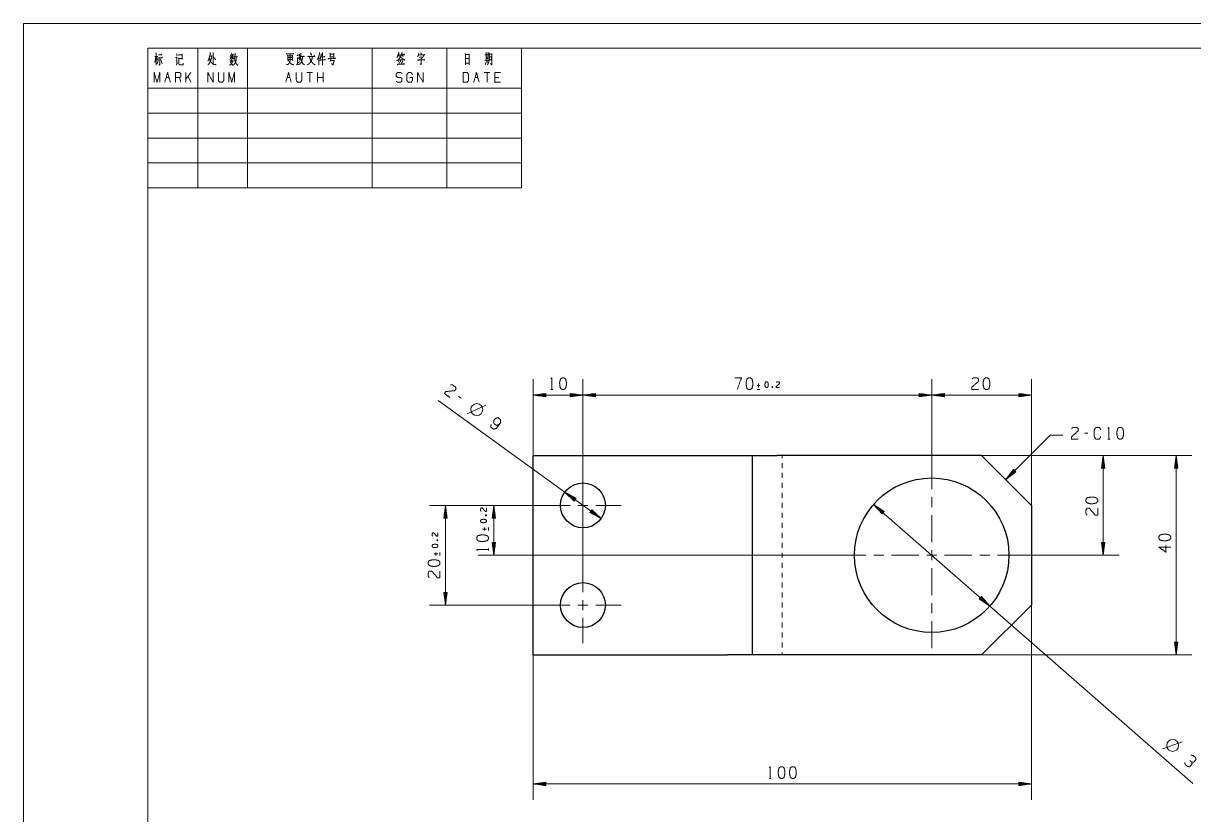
# Model space of a CAD drawing. Header units: millimetres. Extents: x 0 to 420, y 0 to 297.
# Drawn here: x 0 to 234.9, y 138.2 to 297 of the extents above; entities that cross this region are included whole.
import ezdxf

# ---------------------------------------------------------------- set-up
doc = ezdxf.new("R2010")
doc.units = ezdxf.units.MM
doc.layers.add('101', color=7, linetype='Continuous', true_color=0xffffff)

msp = doc.modelspace()

# ---------------------------------------------------------------- linework, layer by layer
at = {"layer": '101', "color": 133, "linetype": 'Continuous', "lineweight": 18}
for p, q in [((0, 297), (0, 0)), ((420, 297), (0, 297)), ((415, 292), (25, 292)), ((25, 292), (100, 292)), ((25, 292), (25, 5)), ((25, 292), (100, 292)), ((25, 292), (25, 264)), ((25, 292), (100, 292)), ((35, 292), (35, 264)), ((45, 292), (45, 264)), ((70, 292), (70, 264)), ((85, 292), (85, 264)), ((100, 292), (100, 264)), ((25, 284), (100, 284)), ((25, 279), (100, 279)), ((25, 274), (100, 274)), ((25, 269), (100, 269)), ((25, 264), (100, 264))]:
    msp.add_line(p, q, dxfattribs=at)
at = {"layer": '101', "color": 72, "linetype": 'Continuous', "lineweight": 18}
for p, q in [((26.57, 290.3), (26.35, 289.18)), ((26.36, 290.36), (26.98, 290.36)), ((26.69, 290.14), (26.91, 289.66)), ((27.11, 289.78), (26.88, 288.91)), ((27.56, 289.76), (27.87, 288.87)), ((30.65, 288.62), (30.93, 289.08)), ((30.74, 290.88), (30.87, 290.49)), ((31.13, 290.07), (31.22, 289.97)), ((37.42, 290.41), (37.77, 290.41)), ((41.4, 289.47), (42.16, 289.47)), ((41.69, 290.2), (41.43, 289.78)), ((41.53, 290.78), (41.66, 290.49)), ((41.88, 290.18), (42.11, 289.91)), ((42.14, 290.82), (41.95, 290.49)), ((53.1, 289.76), (53.98, 289.76)), ((53.11, 290.49), (53.99, 290.49)), ((53.11, 290.14), (53.98, 290.14)), ((54.01, 290.63), (54.01, 289.56)), ((55, 290.16), (55, 288.89)), ((55.02, 290.01), (55.35, 290.01)), ((55.4, 290.82), (55.37, 289.89)), ((59.27, 290.28), (59.27, 288.65)), ((61.56, 290.86), (62.32, 290.86)), ((61.56, 290.28), (62.32, 290.28)), ((61.73, 289.91), (61.56, 289.33)), ((61.6, 289.56), (62.33, 289.56)), ((62.33, 291.05), (62.33, 290.09)), ((75.31, 289.52), (75.48, 289.02)), ((75.35, 289.72), (76.07, 289.72)), ((75.6, 289.62), (75.76, 289.2)), ((76.13, 289.56), (75.92, 288.89)), ((76.04, 290.67), (76.21, 290.34)), ((92.92, 289.33), (92.65, 288.71)), ((92.86, 289.95), (93.25, 289.95)), ((93.18, 289.37), (93.28, 289.04)), ((93.22, 291.13), (93.33, 290.98)), ((93.75, 288.94), (94, 288.69)), ((32.63, 285.18), (32.63, 287.14)), ((33.59, 287.14), (32.63, 285.78)), ((58.02, 287.14), (56.9, 287.14)), ((57.46, 287.14), (57.46, 285.18)), ((59.02, 285.18), (59.02, 287.14)), ((60.14, 285.18), (60.14, 287.14)), ((93.6, 287.14), (92.49, 287.14)), ((93.05, 287.14), (93.05, 285.18)), ((28.66, 286.17), (29.22, 286.17)), ((31.62, 285.18), (31.34, 286.17)), ((33.59, 285.18), (33.04, 286.36)), ((52.94, 286.17), (53.49, 286.17)), ((60.14, 286.17), (59.02, 286.17)), ((90.65, 286.17), (91.2, 286.17)), ((95.45, 286.17), (94.61, 286.17)), ((105.83, 223.52), (106.25, 223.52)), ((147.84, 224.32), (147.28, 224.32)), ((147.28, 223.54), (147.84, 223.54)), ((147.56, 224.72), (147.56, 223.92)), ((150.27, 224.15), (150.35, 223.94)), ((87.86, 221.78), (87.31, 222.17)), ((89.08, 218.63), (92.84, 220.41)), ((213.67, 214.77), (213, 214.77)), ((217.67, 213.57), (218.1, 213.57)), ((92.72, 198.25), (92.93, 198.33)), ((92.15, 195.55), (92.95, 195.55)), ((92.55, 195.83), (92.55, 195.26)), ((93.33, 195.26), (93.33, 195.83)), ((82.98, 193.25), (83.19, 193.33)), ((82.41, 190.55), (83.21, 190.55)), ((82.81, 190.83), (82.81, 190.26)), ((83.59, 190.26), (83.59, 190.83)), ((93.35, 191.23), (93.35, 191.66)), ((228.68, 151.42), (232.59, 152.85)), ((149.69, 145.49), (150.11, 145.49))]:
    msp.add_line(p, q, dxfattribs=at)
at = {"layer": '101', "color": 22, "linetype": 'Continuous', "lineweight": 18}
for p, q in [((102.31, 210.29), (102.31, 225.6)), ((112.31, 207.97), (112.31, 225.6)), ((112.31, 187.97), (112.31, 225.6)), ((182.31, 208.97), (182.31, 225.6)), ((182.31, 208.97), (182.31, 225.6)), ((202.31, 200.29), (202.31, 225.6)), ((115.96, 197.66), (83.25, 221.31)), ((104.85, 222.76), (102.31, 222.43)), ((102.31, 222.43), (104.85, 222.09)), ((112.31, 222.43), (102.31, 222.43)), ((104.85, 222.45), (102.5, 222.45)), ((104.85, 222.4), (102.5, 222.4)), ((104.85, 222.5), (102.89, 222.5)), ((104.85, 222.35), (102.89, 222.35)), ((104.85, 222.55), (103.27, 222.55)), ((104.85, 222.3), (103.27, 222.3)), ((104.85, 222.6), (103.66, 222.6)), ((104.85, 222.25), (103.66, 222.25)), ((104.85, 222.65), (104.05, 222.65)), ((104.85, 222.2), (104.05, 222.2)), ((104.85, 222.7), (104.43, 222.7)), ((104.85, 222.15), (104.43, 222.15)), ((104.85, 222.76), (104.82, 222.76)), ((104.85, 222.76), (104.82, 222.76)), ((104.85, 222.1), (104.82, 222.1)), ((104.85, 222.1), (104.82, 222.1)), ((104.85, 222.09), (104.85, 222.76)), ((109.77, 222.76), (109.8, 222.76)), ((109.77, 222.76), (109.8, 222.76)), ((112.31, 222.43), (109.77, 222.76)), ((109.77, 222.76), (109.77, 222.09)), ((109.77, 222.7), (110.19, 222.7)), ((109.77, 222.65), (110.57, 222.65)), ((109.77, 222.6), (110.96, 222.6)), ((109.77, 222.55), (111.34, 222.55)), ((109.77, 222.5), (111.73, 222.5)), ((109.77, 222.45), (112.12, 222.45)), ((109.77, 222.09), (112.31, 222.43)), ((109.77, 222.4), (112.12, 222.4)), ((109.77, 222.35), (111.73, 222.35)), ((109.77, 222.3), (111.34, 222.3)), ((109.77, 222.25), (110.96, 222.25)), ((109.77, 222.2), (110.57, 222.2)), ((109.77, 222.15), (110.19, 222.15)), ((109.77, 222.1), (109.8, 222.1)), ((109.77, 222.1), (109.8, 222.1)), ((114.85, 222.76), (112.31, 222.43)), ((112.31, 222.43), (182.31, 222.43)), ((112.31, 222.43), (114.85, 222.09)), ((114.85, 222.45), (112.5, 222.45)), ((114.85, 222.4), (112.5, 222.4)), ((114.85, 222.5), (112.89, 222.5)), ((114.85, 222.35), (112.89, 222.35)), ((114.85, 222.55), (113.27, 222.55)), ((114.85, 222.3), (113.27, 222.3)), ((114.85, 222.6), (113.66, 222.6)), ((114.85, 222.25), (113.66, 222.25)), ((114.85, 222.65), (114.05, 222.65)), ((114.85, 222.2), (114.05, 222.2)), ((114.85, 222.7), (114.43, 222.7)), ((114.85, 222.15), (114.43, 222.15)), ((114.85, 222.76), (114.82, 222.76)), ((114.85, 222.76), (114.82, 222.76)), ((114.85, 222.1), (114.82, 222.1)), ((114.85, 222.1), (114.82, 222.1)), ((114.85, 222.09), (114.85, 222.76)), ((182.31, 222.43), (179.77, 222.76)), ((179.77, 222.76), (179.77, 222.09)), ((179.77, 222.76), (179.8, 222.76)), ((179.77, 222.76), (179.8, 222.76)), ((179.77, 222.7), (180.19, 222.7)), ((179.77, 222.65), (180.57, 222.65)), ((179.77, 222.6), (180.96, 222.6)), ((179.77, 222.55), (181.34, 222.55)), ((179.77, 222.5), (181.73, 222.5)), ((179.77, 222.45), (182.12, 222.45)), ((179.77, 222.09), (182.31, 222.43)), ((179.77, 222.4), (182.12, 222.4)), ((179.77, 222.35), (181.73, 222.35)), ((179.77, 222.3), (181.34, 222.3)), ((179.77, 222.25), (180.96, 222.25)), ((179.77, 222.2), (180.57, 222.2)), ((179.77, 222.15), (180.19, 222.15)), ((179.77, 222.1), (179.8, 222.1)), ((179.77, 222.1), (179.8, 222.1)), ((184.85, 222.76), (182.31, 222.43)), ((182.31, 222.43), (202.31, 222.43)), ((182.31, 222.43), (184.85, 222.09)), ((184.85, 222.45), (182.5, 222.45)), ((184.85, 222.4), (182.5, 222.4)), ((184.85, 222.5), (182.89, 222.5)), ((184.85, 222.35), (182.89, 222.35)), ((184.85, 222.55), (183.27, 222.55)), ((184.85, 222.3), (183.27, 222.3)), ((184.85, 222.6), (183.66, 222.6)), ((184.85, 222.25), (183.66, 222.25)), ((184.85, 222.65), (184.05, 222.65)), ((184.85, 222.2), (184.05, 222.2)), ((184.85, 222.7), (184.43, 222.7)), ((184.85, 222.15), (184.43, 222.15)), ((184.85, 222.76), (184.82, 222.76)), ((184.85, 222.76), (184.82, 222.76)), ((184.85, 222.1), (184.82, 222.1)), ((184.85, 222.1), (184.82, 222.1)), ((184.85, 222.09), (184.85, 222.76)), ((199.77, 222.76), (199.8, 222.76)), ((202.31, 222.43), (199.77, 222.76)), ((199.77, 222.76), (199.77, 222.09)), ((199.77, 222.76), (199.8, 222.76)), ((199.77, 222.7), (200.19, 222.7)), ((199.77, 222.65), (200.57, 222.65)), ((199.77, 222.6), (200.96, 222.6)), ((199.77, 222.55), (201.34, 222.55)), ((199.77, 222.5), (201.73, 222.5)), ((199.77, 222.45), (202.12, 222.45)), ((199.77, 222.09), (202.31, 222.43)), ((199.77, 222.4), (202.12, 222.4)), ((199.77, 222.35), (201.73, 222.35)), ((199.77, 222.3), (201.34, 222.3)), ((199.77, 222.25), (200.96, 222.25)), ((199.77, 222.2), (200.57, 222.2)), ((199.77, 222.15), (200.19, 222.15)), ((199.77, 222.1), (199.8, 222.1)), ((199.77, 222.1), (199.8, 222.1)), ((206.08, 214.38), (197.15, 205.45)), ((206.08, 214.38), (208.62, 214.38)), ((192.31, 210.29), (219.9, 210.29)), ((192.31, 210.29), (234.54, 210.29)), ((216.72, 210.29), (216.39, 207.75)), ((216.59, 207.75), (216.59, 209.33)), ((216.64, 207.75), (216.64, 209.71)), ((216.69, 207.75), (216.69, 210.1)), ((216.72, 210.29), (216.72, 190.29)), ((217.05, 207.75), (216.72, 210.29)), ((216.75, 207.75), (216.75, 210.1)), ((216.8, 207.75), (216.8, 209.71)), ((216.85, 207.75), (216.85, 209.33)), ((231.37, 210.29), (231.03, 207.75)), ((231.24, 207.75), (231.24, 209.33)), ((231.29, 207.75), (231.29, 209.71)), ((231.34, 207.75), (231.34, 210.1)), ((231.37, 210.29), (231.37, 170.29)), ((231.7, 207.75), (231.37, 210.29)), ((231.39, 207.75), (231.39, 210.1)), ((231.44, 207.75), (231.44, 209.71)), ((231.49, 207.75), (231.49, 209.33)), ((198.71, 207.49), (197.15, 205.45)), ((197.15, 205.45), (199.18, 207.01)), ((198.93, 207.27), (197.27, 205.61)), ((198.96, 207.23), (197.3, 205.57)), ((198.89, 207.3), (197.5, 205.92)), ((199, 207.19), (197.61, 205.81)), ((198.86, 207.34), (197.74, 206.22)), ((199.04, 207.16), (197.92, 206.05)), ((198.82, 207.37), (197.98, 206.53)), ((198.78, 207.41), (198.22, 206.84)), ((199.07, 207.12), (198.23, 206.28)), ((198.75, 207.45), (198.45, 207.15)), ((199.11, 207.09), (198.54, 206.52)), ((198.71, 207.48), (198.69, 207.46)), ((198.71, 207.48), (198.69, 207.46)), ((199.18, 207.01), (198.71, 207.49)), ((199.14, 207.05), (198.85, 206.76)), ((199.18, 207.02), (199.16, 206.99)), ((199.18, 207.02), (199.16, 206.99)), ((216.39, 207.75), (216.39, 207.79)), ((216.39, 207.75), (216.39, 207.79)), ((216.39, 207.75), (217.05, 207.75)), ((216.44, 207.75), (216.44, 208.17)), ((216.49, 207.75), (216.49, 208.56)), ((216.54, 207.75), (216.54, 208.94)), ((216.9, 207.75), (216.9, 208.94)), ((216.95, 207.75), (216.95, 208.56)), ((217, 207.75), (217, 208.17)), ((217.05, 207.75), (217.05, 207.79)), ((217.05, 207.75), (217.05, 207.79)), ((231.03, 207.75), (231.7, 207.75)), ((231.04, 207.75), (231.04, 207.79)), ((231.04, 207.75), (231.04, 207.79)), ((231.09, 207.75), (231.09, 208.17)), ((231.14, 207.75), (231.14, 208.56)), ((231.19, 207.75), (231.19, 208.94)), ((231.55, 207.75), (231.55, 208.94)), ((231.6, 207.75), (231.6, 208.56)), ((231.65, 207.75), (231.65, 208.17)), ((231.7, 207.75), (231.7, 207.79)), ((231.7, 207.75), (231.7, 207.79)), ((110.92, 201.71), (108.66, 202.93)), ((108.66, 202.93), (110.52, 201.17)), ((110.71, 201.42), (108.8, 202.8)), ((110.74, 201.46), (108.83, 202.84)), ((110.68, 201.38), (109.09, 202.53)), ((110.77, 201.5), (109.18, 202.65)), ((110.65, 201.34), (109.37, 202.26)), ((110.79, 201.54), (109.52, 202.47)), ((110.62, 201.3), (109.65, 201.99)), ((110.82, 201.59), (109.86, 202.28)), ((110.85, 201.63), (110.2, 202.1)), ((104.63, 200.29), (81.53, 200.29)), ((84.71, 200.29), (84.37, 197.75)), ((84.63, 197.75), (84.63, 199.71)), ((84.68, 197.75), (84.68, 200.1)), ((84.71, 200.29), (84.71, 180.29)), ((85.04, 197.75), (84.71, 200.29)), ((84.73, 197.75), (84.73, 200.1)), ((84.78, 197.75), (84.78, 199.71)), ((104.63, 200.29), (91.27, 200.29)), ((94.44, 200.29), (94.11, 197.75)), ((94.37, 197.75), (94.37, 199.71)), ((94.42, 197.75), (94.42, 200.1)), ((94.44, 200.29), (94.44, 190.29)), ((94.78, 197.75), (94.44, 200.29)), ((94.47, 197.75), (94.47, 200.1)), ((94.52, 197.75), (94.52, 199.71)), ((110.59, 201.26), (109.94, 201.73)), ((110.56, 201.22), (110.22, 201.46)), ((110.53, 201.17), (110.5, 201.19)), ((110.53, 201.17), (110.5, 201.19)), ((110.52, 201.17), (110.92, 201.71)), ((110.88, 201.67), (110.55, 201.91)), ((110.91, 201.71), (110.89, 201.73)), ((110.91, 201.71), (110.89, 201.73)), ((170.64, 200.49), (234.75, 144.46)), ((170.64, 200.49), (172.33, 198.57)), ((172.77, 199.07), (170.64, 200.49)), ((172.53, 198.8), (170.77, 200.35)), ((172.57, 198.84), (170.8, 200.39)), ((172.5, 198.76), (171.02, 200.06)), ((172.6, 198.88), (171.12, 200.17)), ((172.47, 198.73), (171.28, 199.76)), ((172.63, 198.92), (171.45, 199.95)), ((172.67, 198.96), (171.77, 199.74)), ((84.37, 197.75), (85.04, 197.75)), ((84.38, 197.75), (84.38, 197.79)), ((84.38, 197.75), (84.38, 197.79)), ((84.43, 197.75), (84.43, 198.17)), ((84.48, 197.75), (84.48, 198.56)), ((84.53, 197.75), (84.53, 198.94)), ((84.58, 197.75), (84.58, 199.33)), ((84.83, 197.75), (84.83, 199.33)), ((84.88, 197.75), (84.88, 198.94)), ((84.93, 197.75), (84.93, 198.56)), ((84.98, 197.75), (84.98, 198.17)), ((85.04, 197.75), (85.04, 197.79)), ((85.04, 197.75), (85.04, 197.79)), ((94.11, 197.75), (94.11, 197.79)), ((94.11, 197.75), (94.11, 197.79)), ((94.11, 197.75), (94.78, 197.75)), ((94.16, 197.75), (94.16, 198.17)), ((94.22, 197.75), (94.22, 198.56)), ((94.27, 197.75), (94.27, 198.94)), ((94.32, 197.75), (94.32, 199.33)), ((94.57, 197.75), (94.57, 199.33)), ((94.62, 197.75), (94.62, 198.94)), ((94.67, 197.75), (94.67, 198.56)), ((94.72, 197.75), (94.72, 198.17)), ((94.77, 197.75), (94.77, 197.79)), ((94.77, 197.75), (94.77, 197.79)), ((114.09, 199.42), (113.7, 198.87)), ((113.7, 198.88), (113.73, 198.86)), ((113.7, 198.88), (113.73, 198.86)), ((113.7, 198.87), (115.96, 197.66)), ((113.73, 198.92), (114.07, 198.67)), ((113.76, 198.96), (114.41, 198.49)), ((113.79, 199), (114.76, 198.3)), ((113.82, 199.04), (115.1, 198.12)), ((113.85, 199.08), (115.44, 197.93)), ((113.88, 199.12), (115.78, 197.75)), ((113.91, 199.17), (115.81, 197.79)), ((113.94, 199.21), (115.53, 198.06)), ((113.97, 199.25), (115.25, 198.32)), ((114, 199.29), (114.97, 198.59)), ((114.03, 199.33), (114.68, 198.86)), ((114.06, 199.37), (114.4, 199.13)), ((115.96, 197.66), (114.09, 199.42)), ((114.09, 199.41), (114.12, 199.39)), ((114.09, 199.41), (114.12, 199.39)), ((172.43, 198.69), (171.54, 199.47)), ((172.4, 198.65), (171.8, 199.18)), ((172.37, 198.61), (172.05, 198.89)), ((172.7, 198.99), (172.1, 199.52)), ((172.33, 198.57), (172.31, 198.59)), ((172.33, 198.57), (172.31, 198.59)), ((172.33, 198.57), (172.77, 199.07)), ((172.73, 199.03), (172.42, 199.31)), ((172.77, 199.07), (172.74, 199.09)), ((172.77, 199.07), (172.74, 199.09)), ((94.78, 192.83), (94.11, 192.83)), ((94.11, 192.83), (94.11, 192.8)), ((94.11, 192.83), (94.44, 190.29)), ((94.11, 192.83), (94.11, 192.8)), ((94.16, 192.83), (94.16, 192.42)), ((94.22, 192.83), (94.22, 192.03)), ((94.27, 192.83), (94.27, 191.64)), ((94.32, 192.83), (94.32, 191.26)), ((94.37, 192.83), (94.37, 190.87)), ((94.42, 192.83), (94.42, 190.49)), ((94.44, 190.29), (94.78, 192.83)), ((94.47, 192.83), (94.47, 190.49)), ((94.52, 192.83), (94.52, 190.87)), ((94.57, 192.83), (94.57, 191.26)), ((94.62, 192.83), (94.62, 191.64)), ((94.67, 192.83), (94.67, 192.03)), ((94.72, 192.83), (94.72, 192.42)), ((94.77, 192.83), (94.77, 192.8)), ((94.77, 192.83), (94.77, 192.8)), ((216.39, 192.83), (216.39, 192.8)), ((216.39, 192.83), (216.39, 192.8)), ((217.05, 192.83), (216.39, 192.83)), ((216.39, 192.83), (216.72, 190.29)), ((216.44, 192.83), (216.44, 192.42)), ((216.49, 192.83), (216.49, 192.03)), ((216.54, 192.83), (216.54, 191.64)), ((216.59, 192.83), (216.59, 191.26)), ((216.64, 192.83), (216.64, 190.87)), ((216.69, 192.83), (216.69, 190.49)), ((216.72, 190.29), (217.05, 192.83)), ((216.75, 192.83), (216.75, 190.49)), ((216.8, 192.83), (216.8, 190.87)), ((216.85, 192.83), (216.85, 191.26)), ((216.9, 192.83), (216.9, 191.64)), ((216.95, 192.83), (216.95, 192.03)), ((217, 192.83), (217, 192.42)), ((217.05, 192.83), (217.05, 192.8)), ((217.05, 192.83), (217.05, 192.8)), ((163.63, 190.29), (91.27, 190.29)), ((200.98, 190.29), (219.9, 190.29)), ((84.37, 182.83), (84.71, 180.29)), ((85.04, 182.83), (84.37, 182.83)), ((84.38, 182.83), (84.38, 182.8)), ((84.38, 182.83), (84.38, 182.8)), ((84.43, 182.83), (84.43, 182.42)), ((84.48, 182.83), (84.48, 182.03)), ((84.53, 182.83), (84.53, 181.64)), ((84.58, 182.83), (84.58, 181.26)), ((84.63, 182.83), (84.63, 180.87)), ((84.68, 182.83), (84.68, 180.49)), ((84.71, 180.29), (85.04, 182.83)), ((84.73, 182.83), (84.73, 180.49)), ((84.78, 182.83), (84.78, 180.87)), ((84.83, 182.83), (84.83, 181.26)), ((84.88, 182.83), (84.88, 181.64)), ((84.93, 182.83), (84.93, 182.03)), ((84.98, 182.83), (84.98, 182.42)), ((85.04, 182.83), (85.04, 182.8)), ((85.04, 182.83), (85.04, 182.8)), ((192.29, 182.02), (191.85, 181.51)), ((191.85, 181.52), (191.87, 181.49)), ((191.85, 181.52), (191.87, 181.49)), ((191.85, 181.51), (193.98, 180.09)), ((191.88, 181.55), (192.2, 181.28)), ((191.92, 181.59), (192.52, 181.06)), ((191.95, 181.63), (192.85, 180.85)), ((191.98, 181.67), (193.17, 180.63)), ((192.02, 181.71), (193.49, 180.42)), ((192.05, 181.75), (193.82, 180.2)), ((192.08, 181.78), (193.85, 180.24)), ((192.12, 181.82), (193.59, 180.53)), ((192.15, 181.86), (193.34, 180.82)), ((192.18, 181.9), (193.08, 181.12)), ((192.22, 181.94), (192.82, 181.41)), ((192.25, 181.97), (192.57, 181.7)), ((192.28, 182.01), (192.31, 181.99)), ((192.28, 182.01), (192.31, 181.99)), ((193.98, 180.09), (192.29, 182.02)), ((104.63, 180.29), (81.53, 180.29)), ((202.31, 180.29), (202.31, 141.22)), ((231.7, 172.83), (231.03, 172.83)), ((231.03, 172.83), (231.37, 170.29)), ((231.04, 172.83), (231.04, 172.8)), ((231.04, 172.83), (231.04, 172.8)), ((231.09, 172.83), (231.09, 172.42)), ((231.14, 172.83), (231.14, 172.03)), ((231.19, 172.83), (231.19, 171.64)), ((231.24, 172.83), (231.24, 171.26)), ((231.29, 172.83), (231.29, 170.87)), ((231.34, 172.83), (231.34, 170.49)), ((231.37, 170.29), (231.7, 172.83)), ((231.39, 172.83), (231.39, 170.49)), ((231.44, 172.83), (231.44, 170.87)), ((231.49, 172.83), (231.49, 171.26)), ((231.55, 172.83), (231.55, 171.64)), ((231.6, 172.83), (231.6, 172.03)), ((231.65, 172.83), (231.65, 172.42)), ((231.7, 172.83), (231.7, 172.8)), ((231.7, 172.83), (231.7, 172.8)), ((102.31, 170.29), (102.31, 141.22)), ((192.31, 170.29), (234.54, 170.29)), ((104.85, 144.73), (102.31, 144.39)), ((102.31, 144.39), (104.85, 144.06)), ((102.31, 144.39), (202.31, 144.39)), ((104.85, 144.42), (102.5, 144.42)), ((104.85, 144.37), (102.5, 144.37)), ((104.85, 144.47), (102.89, 144.47)), ((104.85, 144.32), (102.89, 144.32)), ((104.85, 144.52), (103.27, 144.52)), ((104.85, 144.27), (103.27, 144.27)), ((104.85, 144.57), (103.66, 144.57)), ((104.85, 144.22), (103.66, 144.22)), ((104.85, 144.62), (104.05, 144.62)), ((104.85, 144.17), (104.05, 144.17)), ((104.85, 144.67), (104.43, 144.67)), ((104.85, 144.11), (104.43, 144.11)), ((104.85, 144.72), (104.82, 144.72)), ((104.85, 144.72), (104.82, 144.72)), ((104.85, 144.06), (104.82, 144.06)), ((104.85, 144.06), (104.82, 144.06)), ((104.85, 144.06), (104.85, 144.73)), ((202.31, 144.39), (199.77, 144.73)), ((199.77, 144.73), (199.77, 144.06)), ((199.77, 144.72), (199.8, 144.72)), ((199.77, 144.72), (199.8, 144.72)), ((199.77, 144.67), (200.19, 144.67)), ((199.77, 144.62), (200.57, 144.62)), ((199.77, 144.57), (200.96, 144.57)), ((199.77, 144.52), (201.34, 144.52)), ((199.77, 144.47), (201.73, 144.47)), ((199.77, 144.42), (202.12, 144.42)), ((199.77, 144.06), (202.31, 144.39)), ((199.77, 144.37), (202.12, 144.37)), ((199.77, 144.32), (201.73, 144.32)), ((199.77, 144.27), (201.34, 144.27)), ((199.77, 144.22), (200.96, 144.22)), ((199.77, 144.17), (200.57, 144.17)), ((199.77, 144.11), (200.19, 144.11)), ((199.77, 144.06), (199.8, 144.06)), ((199.77, 144.06), (199.8, 144.06))]:
    msp.add_line(p, q, dxfattribs=at)
at = {"layer": '101', "color": 251, "linetype": 'Continuous', "lineweight": 25}
for p, q in [((102.31, 170.29), (102.31, 210.29)), ((102.31, 210.29), (141.31, 210.29)), ((146.31, 170.29), (146.31, 210.29)), ((192.31, 210.29), (151.31, 210.29)), ((202.31, 200.29), (192.31, 210.29)), ((202.31, 200.29), (202.31, 180.29)), ((192.31, 170.29), (202.31, 180.29)), ((102.31, 170.29), (141.31, 170.29)), ((192.31, 170.29), (151.31, 170.29))]:
    msp.add_line(p, q, dxfattribs=at)
at = {"layer": '101', "color": 53, "linetype": 'Continuous', "lineweight": 18}
for p, q in [((152.31, 210.29), (152.31, 209.79)), ((152.31, 208.79), (152.31, 207.79)), ((152.31, 206.79), (152.31, 205.79)), ((152.31, 204.79), (152.31, 203.79)), ((152.31, 202.79), (152.31, 201.79)), ((152.31, 200.79), (152.31, 199.79)), ((152.31, 198.79), (152.31, 197.79)), ((152.31, 196.79), (152.31, 195.79)), ((152.31, 194.79), (152.31, 193.79)), ((152.31, 192.79), (152.31, 191.79)), ((152.31, 190.79), (152.31, 189.79)), ((152.31, 188.79), (152.31, 187.79)), ((152.31, 186.79), (152.31, 185.79)), ((152.31, 184.79), (152.31, 183.79)), ((152.31, 182.79), (152.31, 181.79)), ((152.31, 180.79), (152.31, 179.79)), ((152.31, 178.79), (152.31, 177.79)), ((152.31, 176.79), (152.31, 175.79)), ((152.31, 174.79), (152.31, 173.79)), ((152.31, 172.79), (152.31, 171.79)), ((152.31, 170.79), (152.31, 170.29))]:
    msp.add_line(p, q, dxfattribs=at)
at = {"layer": '101', "color": 151, "linetype": 'Continuous', "lineweight": 18}
for p, q in [((112.31, 202.88), (112.31, 207.97)), ((182.31, 203.52), (182.31, 208.97)), ((109.72, 200.29), (104.63, 200.29)), ((111.31, 200.29), (113.31, 200.29)), ((112.31, 199.29), (112.31, 201.3)), ((114.9, 200.29), (119.98, 200.29)), ((182.31, 199.92), (182.31, 201.93)), ((112.31, 197.7), (112.31, 192.62)), ((182.31, 192.88), (182.31, 198.34)), ((169.09, 190.29), (163.63, 190.29)), ((172.68, 190.29), (170.67, 190.29)), ((179.72, 190.29), (174.27, 190.29)), ((181.31, 190.29), (183.31, 190.29)), ((182.31, 189.29), (182.31, 191.3)), ((184.9, 190.29), (190.35, 190.29)), ((191.94, 190.29), (193.95, 190.29)), ((195.53, 190.29), (200.98, 190.29)), ((112.31, 182.88), (112.31, 187.97)), ((182.31, 187.7), (182.31, 182.25)), ((112.31, 179.29), (112.31, 181.3)), ((109.72, 180.29), (104.63, 180.29)), ((111.31, 180.29), (113.31, 180.29)), ((114.9, 180.29), (119.98, 180.29)), ((182.31, 180.66), (182.31, 178.66)), ((112.31, 177.7), (112.31, 172.62)), ((182.31, 177.07), (182.31, 171.62))]:
    msp.add_line(p, q, dxfattribs=at)
at = {"layer": '101', "color": 72, "linetype": 'Continuous', "lineweight": 18}
for centre in [(91, 219.51), (230.67, 152.12)]:
    msp.add_circle(centre, 1.2, dxfattribs=at)
at = {"layer": '101', "color": 251, "linetype": 'Continuous', "lineweight": 25}
for centre, radius in [((112.31, 200.29), 4.5), ((182.31, 190.29), 15.5), ((112.31, 180.29), 4.5)]:
    msp.add_circle(centre, radius, dxfattribs=at)
at = {"layer": '101', "color": 72, "linetype": 'Continuous', "lineweight": 18}
for points, knots in [([(26.57, 291.07), (26.67, 290.94), (26.67, 288.6)], [0, 0, 0.064393, 1, 1]), ([(26.92, 290.07), (27.87, 290.07), (27.81, 290.24), (27.74, 290.09)], [0, 0, 0.737857, 0.874089, 1, 1]), ([(27.1, 290.69), (27.73, 290.69), (27.68, 290.82), (27.64, 290.74)], [0, 0, 0.736257, 0.890366, 1, 1]), ([(27.36, 290.07), (27.36, 288.65), (27.2, 288.73)], [0, 0, 0.887515, 1, 1]), ([(30.55, 290.14), (30.8, 290.14), (30.8, 290.26), (30.8, 288.81)], [0, 0, 0.136549, 0.204721, 1, 1]), ([(31.28, 290.69), (31.21, 290.63), (31.15, 290.69), (31.88, 290.69), (31.88, 290.88), (31.88, 289.78), (31.88, 289.97), (31.22, 289.97), (31.22, 288.83), (31.24, 288.75), (31.35, 288.71), (32.04, 288.71), (32.04, 289.02)], [0, 0, 0.017819, 0.033666, 0.169515, 0.204099, 0.407776, 0.442364, 0.564628, 0.775991, 0.791603, 0.814658, 0.942357, 1, 1]), ([(37.8, 290.55), (37.71, 289.95), (37.65, 289.76), (37.62, 289.62), (37.53, 289.47), (37.46, 289.31), (37.42, 289.18), (37.31, 289.02), (37.23, 288.89), (37.04, 288.71)], [0, 0, 0.296659, 0.392137, 0.46442, 0.547267, 0.635799, 0.700206, 0.795426, 0.869797, 1, 1]), ([(37.46, 291.13), (37.53, 290.94), (37.46, 290.67), (37.43, 290.53), (37.37, 290.34), (37.31, 290.14), (37.26, 289.95), (37.21, 289.78), (37.14, 289.66), (37.05, 289.52)], [0, 0, 0.116545, 0.278927, 0.365002, 0.478708, 0.603961, 0.717668, 0.817418, 0.901357, 1, 1]), ([(37.31, 290.01), (37.37, 289.87), (37.42, 289.7), (37.45, 289.56), (37.59, 289.27), (37.67, 289.18), (37.87, 288.98), (37.99, 288.87), (38.13, 288.79), (38.34, 288.73), (38.53, 288.73), (38.68, 288.71)], [0, 0, 0.075191, 0.157626, 0.228751, 0.384956, 0.438117, 0.578248, 0.65344, 0.734339, 0.837348, 0.928887, 1, 1]), ([(38.05, 291.11), (38.1, 290.96), (38.1, 288.87)], [0, 0, 0.06955, 1, 1]), ([(38.08, 290.38), (38.56, 289.72), (38.56, 289.91)], [0, 0, 0.814818, 1, 1]), ([(42.01, 289.41), (41.89, 289.16), (41.82, 288.98), (41.69, 288.79), (41.56, 288.69), (41.34, 288.65)], [0, 0, 0.251055, 0.434029, 0.64262, 0.795766, 1, 1]), ([(41.73, 290.94), (41.86, 290.88), (41.81, 290.92), (41.81, 289.76), (41.81, 290.3), (41.4, 290.3), (42.22, 290.3)], [0, 0, 0.046318, 0.069123, 0.437816, 0.608997, 0.739331, 1, 1]), ([(41.76, 289.68), (41.59, 289.1), (42.03, 288.62)], [0, 0, 0.483237, 1, 1]), ([(42.73, 290.2), (42.73, 289.95), (42.7, 289.68), (42.63, 289.39), (42.51, 289.1), (42.38, 288.89), (42.23, 288.71), (42.03, 288.58)], [0, 0, 0.134106, 0.280228, 0.441583, 0.610314, 0.742762, 0.870657, 1, 1]), ([(42.46, 290.96), (42.6, 290.82), (42.55, 290.86), (42.22, 289.8)], [0, 0, 0.143537, 0.187773, 1, 1]), ([(42.38, 290.01), (42.42, 289.8), (42.46, 289.56), (42.55, 289.27), (42.67, 288.98), (42.8, 288.75), (42.99, 288.6), (43.04, 288.75)], [0, 0, 0.122124, 0.267694, 0.442444, 0.622807, 0.774615, 0.912625, 1, 1]), ([(42.44, 290.28), (42.93, 290.28), (42.9, 290.45), (42.85, 290.34)], [0, 0, 0.634119, 0.848445, 1, 1]), ([(52.91, 290.86), (52.88, 290.76), (52.79, 290.88), (54.27, 290.88), (54.2, 290.98), (54.14, 290.88)], [0, 0, 0.054227, 0.130909, 0.87613, 0.940043, 1, 1]), ([(53.57, 290.88), (53.57, 289.72), (53.52, 289.58), (53.51, 289.41), (53.45, 289.2), (53.38, 289.04), (53.29, 288.91), (53.16, 288.81), (53.03, 288.75), (52.82, 288.73)], [0, 0, 0.455623, 0.515134, 0.580482, 0.665033, 0.736192, 0.79598, 0.861823, 0.919058, 1, 1]), ([(53.01, 290.63), (53.1, 290.49), (53.1, 289.58)], [0, 0, 0.156848, 1, 1]), ([(53.22, 289.6), (53.29, 289.43), (53.38, 289.29), (53.48, 289.16), (53.55, 289.04), (53.63, 288.94), (53.76, 288.87), (53.9, 288.79), (54.07, 288.75), (54.26, 288.71)], [0, 0, 0.124249, 0.240531, 0.35103, 0.449957, 0.536949, 0.636896, 0.752292, 0.866372, 1, 1]), ([(55.03, 288.89), (54.94, 288.71), (54.88, 288.73), (55.41, 289.37)], [0, 0, 0.187521, 0.244051, 1, 1]), ([(55.06, 290.65), (54.99, 290.57), (54.93, 290.65), (55.37, 290.65)], [0, 0, 0.169755, 0.325542, 1, 1]), ([(56.04, 290.36), (56.03, 290.16), (56, 289.95), (55.97, 289.72), (55.91, 289.52), (55.84, 289.33), (55.75, 289.18), (55.65, 289.02), (55.54, 288.91), (55.41, 288.81), (55.21, 288.71)], [0, 0, 0.105429, 0.211651, 0.328282, 0.437572, 0.539265, 0.625346, 0.724284, 0.79827, 0.883378, 1, 1]), ([(55.67, 291.05), (55.72, 290.96), (55.63, 290.41), (55.51, 289.99), (55.47, 289.85), (55.35, 289.62)], [0, 0, 0.062603, 0.440485, 0.727862, 0.828992, 1, 1]), ([(55.62, 290.18), (55.65, 289.99), (55.69, 289.8), (55.72, 289.6), (55.81, 289.43), (55.88, 289.29), (55.95, 289.12), (56.06, 288.98), (56.2, 288.83), (56.39, 288.73)], [0, 0, 0.109654, 0.220947, 0.342501, 0.451483, 0.545868, 0.651144, 0.754315, 0.874064, 1, 1]), ([(55.67, 290.38), (56.38, 290.38), (56.29, 290.49), (56.17, 290.36)], [0, 0, 0.696293, 0.830826, 1, 1]), ([(57.14, 290.45), (57.05, 290.34), (57.01, 290.38), (58.48, 290.38), (58.38, 290.55), (58.28, 290.41)], [0, 0, 0.066333, 0.095822, 0.818123, 0.913284, 1, 1]), ([(58.04, 290.41), (57.97, 290.01), (57.83, 289.6), (57.56, 289.16), (57.33, 288.87), (56.99, 288.69)], [0, 0, 0.190069, 0.398701, 0.640199, 0.817216, 1, 1]), ([(57.42, 290.3), (57.49, 290.07), (57.66, 289.58), (57.94, 289.18), (58.25, 288.83), (58.53, 288.71), (58.59, 288.79), (58.48, 288.62)], [0, 0, 0.103286, 0.330833, 0.538837, 0.740597, 0.872112, 0.915905, 1, 1]), ([(57.64, 291.07), (57.81, 290.65), (57.83, 290.76), (57.75, 290.55)], [0, 0, 0.581176, 0.716263, 1, 1]), ([(59.43, 291.13), (59.46, 290.98), (59.26, 290.34), (59.19, 290.09), (59.1, 289.95), (59, 289.76)], [0, 0, 0.101083, 0.561706, 0.738774, 0.854629, 1, 1]), ([(59.58, 289.66), (59.55, 289.52), (59.48, 289.66), (60.58, 289.66), (60.5, 289.78), (60.47, 289.68)], [0, 0, 0.08907, 0.186879, 0.848313, 0.935185, 1, 1]), ([(59.74, 290.92), (59.84, 290.69), (59.79, 290.78), (59.58, 289.91)], [0, 0, 0.200658, 0.282145, 1, 1]), ([(59.68, 290.3), (60.5, 290.3), (60.44, 290.45), (60.37, 290.3)], [0, 0, 0.720068, 0.857376, 1, 1]), ([(60.01, 291.13), (60.12, 290.98), (60.06, 291.05), (60.06, 288.65)], [0, 0, 0.069697, 0.101625, 1, 1]), ([(61.28, 289.91), (61.23, 289.85), (61.15, 289.95), (62.68, 289.95), (62.6, 290.01), (62.49, 289.91)], [0, 0, 0.038001, 0.105809, 0.873511, 0.927246, 1, 1]), ([(61.5, 291.07), (61.57, 290.98), (61.57, 290.14)], [0, 0, 0.115189, 1, 1]), ([(62.4, 289.62), (62.13, 288.65), (61.85, 288.94)], [0, 0, 0.71586, 1, 1]), ([(75.94, 291.15), (76.05, 291.03), (76.01, 291.05), (75.72, 290.38), (75.58, 290.14), (75.44, 289.95), (75.28, 289.72), (74.96, 289.52)], [0, 0, 0.080396, 0.103261, 0.444362, 0.576789, 0.688375, 0.819716, 1, 1]), ([(75.29, 291.17), (75.39, 291.03), (75.37, 291.07), (74.97, 290.16), (75.2, 290.69), (75.72, 290.69), (75.31, 290.69), (75.45, 290.34)], [0, 0, 0.057042, 0.07334, 0.392466, 0.581127, 0.745774, 0.87749, 1, 1]), ([(75.23, 288.81), (75.12, 288.71), (75.07, 288.81), (76.46, 288.81), (76.39, 288.94), (76.29, 288.79)], [0, 0, 0.078897, 0.135659, 0.837617, 0.910404, 1, 1]), ([(75.66, 290.26), (75.85, 290.09), (76.04, 289.97), (76.18, 289.87), (76.39, 289.7), (76.58, 289.68), (76.42, 289.6)], [0, 0, 0.194845, 0.370351, 0.508814, 0.712321, 0.860156, 1, 1]), ([(75.89, 290.69), (76.48, 290.69), (76.4, 290.84), (76.33, 290.74)], [0, 0, 0.669422, 0.855054, 1, 1]), ([(79.33, 289.68), (79.21, 289.52), (79.13, 289.66), (80.57, 289.66), (80.44, 289.76), (80.37, 289.68)], [0, 0, 0.096613, 0.17732, 0.867547, 0.947356, 1, 1]), ([(79.24, 290.92), (79.36, 290.69), (79.33, 290.78), (79.15, 290.28)], [0, 0, 0.294025, 0.394866, 1, 1]), ([(79.32, 290.67), (80.43, 290.67), (80.5, 290.84), (80.28, 290.36)], [0, 0, 0.611939, 0.711554, 1, 1]), ([(79.48, 290.2), (80.15, 290.2), (80.21, 290.26), (79.87, 289.89), (79.77, 289.97), (79.84, 289.89), (79.84, 288.73), (79.62, 288.87)], [0, 0, 0.230144, 0.259318, 0.430979, 0.476011, 0.513789, 0.910079, 1, 1]), ([(79.77, 291.11), (79.89, 290.82), (79.93, 290.86), (79.89, 290.76)], [0, 0, 0.644011, 0.768354, 1, 1]), ([(88.67, 290.94), (88.75, 290.78), (88.75, 288.69), (88.75, 289.02), (89.45, 289.02), (89.45, 288.71), (89.45, 290.88), (89.45, 290.76), (88.76, 290.76), (88.76, 289.95), (89.46, 289.95)], [0, 0, 0.022322, 0.280074, 0.320905, 0.407511, 0.44579, 0.713751, 0.729062, 0.813864, 0.913394, 1, 1]), ([(92.86, 291.13), (92.97, 290.98), (92.9, 291.07), (92.9, 289.56), (92.62, 289.56), (93.47, 289.56), (93.25, 289.56), (93.25, 291.07), (93.25, 290.67), (92.64, 290.67), (93.43, 290.67), (93.25, 290.67), (93.25, 290.26), (92.87, 290.26)], [0, 0, 0.025061, 0.039924, 0.243199, 0.280605, 0.39479, 0.42432, 0.627595, 0.680502, 0.763188, 0.869498, 0.893122, 0.948813, 1, 1]), ([(93.49, 291.03), (93.53, 290.88), (93.53, 289.7), (93.47, 289.43), (93.34, 289.12), (93.25, 288.87), (93.14, 288.69)], [0, 0, 0.062372, 0.548434, 0.661879, 0.800828, 0.909362, 1, 1]), ([(93.53, 290.86), (94, 290.86), (94, 290.98), (94, 288.62), (94, 290.28), (93.56, 290.28), (93.97, 290.28), (93.97, 289.7), (93.56, 289.7)], [0, 0, 0.072646, 0.091913, 0.457973, 0.714856, 0.782961, 0.846526, 0.936435, 1, 1]), ([(26.26, 285.18), (26.26, 287.14), (26.82, 285.18), (27.37, 287.14), (27.37, 285.18)], [0, 0, 0.245192, 0.5, 0.754808, 1, 1]), ([(30.51, 285.18), (30.51, 287.14), (31.34, 287.14), (31.62, 286.96), (31.62, 286.36), (31.34, 286.17), (30.51, 286.17)], [0, 0, 0.400952, 0.571035, 0.639278, 0.761676, 0.829917, 1, 1]), ([(37.01, 285.18), (37.01, 287.14), (38.12, 285.18), (38.12, 287.14)], [0, 0, 0.317574, 0.682426, 1, 1]), ([(39.13, 287.14), (39.13, 285.57), (39.39, 285.18), (39.95, 285.18), (40.24, 285.57), (40.24, 287.14)], [0, 0, 0.337152, 0.438599, 0.557781, 0.662848, 1, 1]), ([(41.25, 285.18), (41.25, 287.14), (41.81, 285.18), (42.36, 287.14), (42.36, 285.18)], [0, 0, 0.245192, 0.5, 0.754808, 1, 1]), ([(54.78, 287.14), (54.78, 285.57), (55.05, 285.18), (55.6, 285.18), (55.89, 285.57), (55.89, 287.14)], [0, 0, 0.337152, 0.438599, 0.557781, 0.662848, 1, 1]), ([(74.85, 285.36), (75.13, 285.18), (75.7, 285.18), (75.98, 285.39), (75.98, 285.97), (75.7, 286.17), (75.15, 286.17), (74.85, 286.36), (74.85, 286.96), (75.15, 287.14), (75.7, 287.14), (75.98, 286.96)], [0, 0, 0.068035, 0.184054, 0.254521, 0.372333, 0.442799, 0.555843, 0.626367, 0.748393, 0.81892, 0.931964, 1, 1]), ([(77.55, 286.17), (78.1, 286.17), (78.1, 285.57), (77.82, 285.18), (77.25, 285.18), (76.97, 285.57), (76.97, 286.75), (77.27, 287.14), (77.81, 287.14), (78.09, 286.75)], [0, 0, 0.103295, 0.214797, 0.304261, 0.410274, 0.499739, 0.718892, 0.809956, 0.910533, 1, 1]), ([(79.11, 285.18), (79.11, 287.14), (80.22, 285.18), (80.22, 287.14)], [0, 0, 0.317574, 0.682426, 1, 1]), ([(88.25, 285.18), (89.07, 285.18), (89.36, 285.57), (89.36, 286.75), (89.07, 287.14), (88.25, 287.14), (88.25, 285.18)], [0, 0, 0.142133, 0.227159, 0.431787, 0.516817, 0.65895, 1, 1]), ([(90.37, 285.18), (90.93, 287.14), (91.48, 285.18)], [0, 0, 0.5, 1, 1]), ([(95.73, 285.18), (94.61, 285.18), (94.61, 287.14), (95.73, 287.14)], [0, 0, 0.265389, 0.734611, 1, 1]), ([(105.9, 225.69), (106.04, 225.89), (106.04, 223.52)], [0, 0, 0.093486, 1, 1]), ([(108.48, 223.52), (108.81, 223.77), (108.99, 224.47), (108.99, 224.94), (108.81, 225.67), (108.48, 225.89), (108.14, 225.89), (107.8, 225.67), (107.63, 224.94), (107.64, 224.47), (107.8, 223.77), (108.14, 223.52), (108.48, 223.52)], [0, 0, 0.067525, 0.183972, 0.260583, 0.380943, 0.446141, 0.500306, 0.565504, 0.685864, 0.762528, 0.87831, 0.945835, 1, 1]), ([(143.28, 223.52), (144.13, 225.89), (142.79, 225.89)], [0, 0, 0.652468, 1, 1]), ([(145.89, 223.52), (146.23, 223.77), (146.41, 224.47), (146.41, 224.94), (146.23, 225.67), (145.89, 225.89), (145.56, 225.89), (145.22, 225.67), (145.05, 224.94), (145.06, 224.47), (145.22, 223.77), (145.56, 223.52), (145.89, 223.52)], [0, 0, 0.067525, 0.183973, 0.260583, 0.380943, 0.446141, 0.500306, 0.565505, 0.685864, 0.762528, 0.87831, 0.945835, 1, 1]), ([(190.37, 225.67), (190.69, 225.89), (191.38, 225.89), (191.71, 225.67), (191.71, 225.19), (190.35, 223.99), (190.37, 223.52), (191.71, 223.52)], [0, 0, 0.069691, 0.19298, 0.265275, 0.350226, 0.674742, 0.759752, 1, 1]), ([(193.48, 223.52), (193.81, 223.77), (193.99, 224.47), (193.99, 224.94), (193.81, 225.67), (193.48, 225.89), (193.14, 225.89), (192.8, 225.67), (192.63, 224.94), (192.64, 224.47), (192.8, 223.77), (193.14, 223.52), (193.48, 223.52)], [0, 0, 0.067524, 0.183971, 0.260582, 0.380942, 0.446139, 0.500306, 0.565503, 0.685863, 0.762527, 0.87831, 0.945833, 1, 1]), ([(85.75, 224.47), (86.14, 224.47), (86.7, 224.07), (86.84, 223.69), (86.56, 223.3), (84.76, 223.13), (84.49, 222.73), (85.58, 221.95)], [0, 0, 0.069692, 0.192976, 0.265276, 0.350227, 0.67474, 0.759753, 1, 1]), ([(149.25, 223.92), (149.42, 224.05), (149.51, 224.4), (149.51, 224.64), (149.42, 225), (149.25, 225.11), (149.09, 225.11), (148.92, 225), (148.83, 224.64), (148.84, 224.4), (148.92, 224.05), (149.09, 223.92), (149.25, 223.92)], [0, 0, 0.06753, 0.183973, 0.260586, 0.380945, 0.446142, 0.500305, 0.565503, 0.685862, 0.762528, 0.878307, 0.945837, 1, 1]), ([(150.27, 223.94), (150.35, 223.94), (150.39, 224.05), (150.35, 224.15), (150.27, 224.15), (150.23, 224.05), (150.27, 223.94), (150.35, 224.15)], [0, 0, 0.093981, 0.236801, 0.365957, 0.459938, 0.589095, 0.731915, 1, 1]), ([(151.12, 225), (151.28, 225.11), (151.62, 225.11), (151.79, 225), (151.79, 224.76), (151.11, 224.16), (151.12, 223.92), (151.79, 223.92)], [0, 0, 0.069689, 0.192974, 0.265269, 0.350224, 0.674739, 0.759753, 1, 1]), ([(93.86, 216.54), (93.84, 215.97), (94.4, 215.57), (94.95, 215.76), (95.79, 216.91), (95.79, 217.49), (95.24, 217.9), (94.7, 217.7), (94.41, 217.32), (94.4, 216.74), (94.96, 216.34), (95.51, 216.53)], [0, 0, 0.076856, 0.169525, 0.247729, 0.439296, 0.517499, 0.610168, 0.687025, 0.750926, 0.829129, 0.921796, 1, 1]), ([(210.38, 215.72), (210.7, 215.95), (211.39, 215.95), (211.73, 215.72), (211.73, 215.25), (210.37, 214.05), (210.38, 213.57), (211.73, 213.57)], [0, 0, 0.069691, 0.19298, 0.265275, 0.350226, 0.674742, 0.759752, 1, 1]), ([(216.26, 214.05), (215.93, 213.57), (215.27, 213.57), (214.94, 214.05), (214.94, 215.47), (215.27, 215.95), (215.95, 215.95), (216.28, 215.47)], [0, 0, 0.114566, 0.243365, 0.357933, 0.638584, 0.753152, 0.885432, 1, 1]), ([(217.74, 215.75), (217.89, 215.95), (217.89, 213.57)], [0, 0, 0.093488, 1, 1]), ([(220.32, 213.57), (220.66, 213.82), (220.83, 214.52), (220.83, 215), (220.66, 215.72), (220.32, 215.95), (219.99, 215.95), (219.65, 215.72), (219.47, 215), (219.49, 214.52), (219.65, 213.82), (219.99, 213.57), (220.32, 213.57)], [0, 0, 0.067524, 0.183971, 0.260582, 0.380942, 0.446139, 0.500306, 0.565503, 0.685863, 0.762527, 0.87831, 0.945833, 1, 1]), ([(91.87, 199.1), (91.76, 199.26), (91.76, 199.6), (91.87, 199.77), (92.11, 199.77), (92.71, 199.09), (92.95, 199.1), (92.95, 199.77)], [0, 0, 0.069694, 0.192978, 0.265272, 0.350227, 0.67474, 0.759754, 1, 1]), ([(215.63, 201.46), (215.38, 201.8), (214.68, 201.97), (214.2, 201.97), (213.48, 201.8), (213.25, 201.46), (213.25, 201.12), (213.48, 200.79), (214.2, 200.61), (214.68, 200.63), (215.38, 200.79), (215.63, 201.12), (215.63, 201.46)], [0, 0, 0.067525, 0.183969, 0.260583, 0.380943, 0.446139, 0.500306, 0.565503, 0.685862, 0.762529, 0.878308, 0.945834, 1, 1]), ([(213.48, 198.35), (213.25, 198.67), (213.25, 199.36), (213.48, 199.7), (213.95, 199.7), (215.15, 198.33), (215.63, 198.35), (215.63, 199.7)], [0, 0, 0.069691, 0.192975, 0.265273, 0.350228, 0.674739, 0.759753, 1, 1]), ([(92.95, 197.24), (92.82, 197.41), (92.47, 197.5), (92.23, 197.5), (91.87, 197.41), (91.76, 197.24), (91.76, 197.07), (91.87, 196.9), (92.23, 196.81), (92.47, 196.82), (92.82, 196.9), (92.95, 197.07), (92.95, 197.24)], [0, 0, 0.067526, 0.183971, 0.260585, 0.380946, 0.446143, 0.500306, 0.565503, 0.685864, 0.762531, 0.878311, 0.945837, 1, 1]), ([(92.93, 198.25), (92.93, 198.33), (92.82, 198.38), (92.72, 198.33), (92.72, 198.25), (92.82, 198.21), (92.93, 198.25), (92.72, 198.33)], [0, 0, 0.093979, 0.236789, 0.36596, 0.459939, 0.58911, 0.73192, 1, 1]), ([(82.13, 194.1), (82.02, 194.26), (82.02, 194.6), (82.13, 194.77), (82.37, 194.77), (82.97, 194.09), (83.21, 194.1), (83.21, 194.77)], [0, 0, 0.069694, 0.192979, 0.265274, 0.350228, 0.674739, 0.759752, 1, 1]), ([(83.19, 193.25), (83.19, 193.33), (83.08, 193.38), (82.98, 193.33), (82.98, 193.25), (83.08, 193.21), (83.19, 193.25), (82.98, 193.33)], [0, 0, 0.09398, 0.23679, 0.365966, 0.459946, 0.589112, 0.731913, 1, 1]), ([(93.35, 193.88), (93.1, 194.21), (92.4, 194.39), (91.93, 194.39), (91.2, 194.21), (90.98, 193.88), (90.98, 193.54), (91.2, 193.21), (91.93, 193.03), (92.4, 193.05), (93.1, 193.21), (93.35, 193.54), (93.35, 193.88)], [0, 0, 0.067524, 0.18397, 0.260582, 0.380942, 0.446139, 0.500306, 0.565504, 0.685863, 0.762528, 0.878309, 0.945834, 1, 1]), ([(230.28, 194.01), (230.03, 194.35), (229.33, 194.52), (228.85, 194.52), (228.13, 194.35), (227.9, 194.01), (227.9, 193.68), (228.13, 193.34), (228.85, 193.16), (229.33, 193.18), (230.03, 193.34), (230.28, 193.68), (230.28, 194.01)], [0, 0, 0.067525, 0.183969, 0.260582, 0.380941, 0.446138, 0.500304, 0.565503, 0.685861, 0.762528, 0.878306, 0.945834, 1, 1]), ([(83.21, 192.24), (83.08, 192.41), (82.73, 192.5), (82.49, 192.5), (82.13, 192.41), (82.02, 192.24), (82.02, 192.07), (82.13, 191.9), (82.49, 191.81), (82.73, 191.82), (83.08, 191.9), (83.21, 192.07), (83.21, 192.24)], [0, 0, 0.06753, 0.183974, 0.260586, 0.380945, 0.446147, 0.50031, 0.565507, 0.685867, 0.762532, 0.878313, 0.945837, 1, 1]), ([(91.18, 191.3), (90.98, 191.44), (93.35, 191.44)], [0, 0, 0.093493, 1, 1]), ([(229.33, 192.25), (229.33, 190.9), (227.9, 191.91), (230.28, 191.91)], [0, 0, 0.245869, 0.565294, 1, 1]), ([(83.61, 188.88), (83.36, 189.21), (82.66, 189.39), (82.19, 189.39), (81.46, 189.21), (81.24, 188.88), (81.24, 188.54), (81.46, 188.21), (82.19, 188.03), (82.66, 188.05), (83.36, 188.21), (83.61, 188.54), (83.61, 188.88)], [0, 0, 0.067524, 0.183971, 0.260583, 0.380943, 0.446139, 0.500306, 0.565503, 0.685862, 0.762527, 0.878309, 0.945834, 1, 1]), ([(81.46, 185.77), (81.24, 186.09), (81.24, 186.78), (81.46, 187.12), (81.94, 187.12), (83.14, 185.75), (83.61, 185.77), (83.61, 187.12)], [0, 0, 0.069691, 0.192979, 0.265274, 0.350227, 0.67474, 0.759753, 1, 1]), ([(233.08, 148.72), (233.17, 148.34), (233.69, 147.89), (234.09, 147.84), (234.57, 148.38), (234.48, 148.79), (234.1, 149.13)], [0, 0, 0.12412, 0.343683, 0.472442, 0.703374, 0.836731, 1, 1]), ([(234.48, 148.79), (234.88, 148.74), (235.36, 149.28), (235.26, 149.68), (234.74, 150.13), (234.34, 150.18)], [0, 0, 0.153868, 0.429851, 0.583725, 0.846125, 1, 1]), ([(149.76, 147.66), (149.9, 147.86), (149.9, 145.49)], [0, 0, 0.093491, 1, 1]), ([(152.34, 145.49), (152.67, 145.74), (152.85, 146.44), (152.85, 146.91), (152.67, 147.64), (152.34, 147.86), (152, 147.86), (151.67, 147.64), (151.49, 146.91), (151.51, 146.44), (151.67, 145.74), (152, 145.49), (152.34, 145.49)], [0, 0, 0.067526, 0.183972, 0.260584, 0.380943, 0.446141, 0.500306, 0.565504, 0.685864, 0.762529, 0.878309, 0.945835, 1, 1]), ([(154.61, 145.49), (154.95, 145.74), (155.13, 146.44), (155.13, 146.91), (154.95, 147.64), (154.61, 147.86), (154.28, 147.86), (153.94, 147.64), (153.76, 146.91), (153.78, 146.44), (153.94, 145.74), (154.28, 145.49), (154.61, 145.49)], [0, 0, 0.067526, 0.183971, 0.260583, 0.380943, 0.446141, 0.500306, 0.565504, 0.685863, 0.762528, 0.878309, 0.945835, 1, 1])]:
    msp.add_open_spline(points, degree=1, knots=knots, dxfattribs=at)
for points in [[(28.38, 285.18), (28.94, 287.14), (29.5, 285.18)], [(52.66, 285.18), (53.22, 287.14), (53.77, 285.18)]]:
    msp.add_open_spline(points, degree=1, dxfattribs=at)
at = {"layer": '101', "color": 251, "linetype": 'Continuous', "lineweight": 25}
for points, knots in [([(141.31, 210.29), (143.48, 210.29), (145.22, 210.29), (146.18, 210.29), (146.31, 210.29)], [0, 0, 0.433885, 0.781833, 0.974929, 1, 1]), ([(146.31, 210.29), (146.43, 210.29), (147.4, 210.29), (149.14, 210.29), (151.31, 210.29)], [0, 0, 0.025071, 0.218167, 0.566115, 1, 1]), ([(146.31, 170.29), (146.18, 170.29), (145.22, 170.29), (143.48, 170.29), (141.31, 170.29)], [0, 0, 0.025071, 0.218167, 0.566115, 1, 1]), ([(151.31, 170.29), (149.14, 170.29), (147.4, 170.29), (146.8, 170.29), (146.31, 170.29)], [0, 0, 0.433885, 0.781833, 0.900969, 1, 1])]:
    msp.add_open_spline(points, degree=1, knots=knots, dxfattribs=at)

doc.saveas('drawing.dxf')
